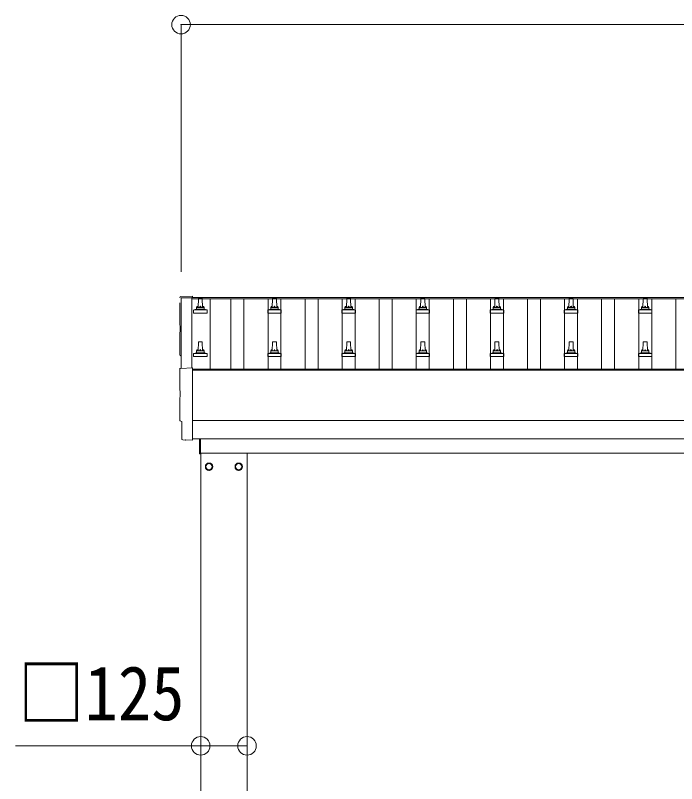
# Model space of a CAD drawing. Units: millimetres at full size, sheet at 1:50; details may follow other scales. Extents: x -14053 to 14053, y -9700 to 9700.
# Drawn here: x -6713 to -4929, y -3954 to -1881 of the extents above; entities that cross this region are included whole.
import ezdxf
from ezdxf.enums import TextEntityAlignment as Align

# ---------------------------------------------------------------- set-up
doc = ezdxf.new("R2010")
doc.units = ezdxf.units.MM
doc.header["$LTSCALE"] = 50
doc.header["$PDMODE"] = 32
doc.header["$PDSIZE"] = 50
for name, color, linetype, lineweight in [('0-1_Defpoints', 4, 'Continuous', 9), ('0-3_SHAPE', 5, 'Continuous', 5), ('0-6_PARTS1', 6, 'Continuous', 9)]:
    doc.layers.add(name, color=color, linetype=linetype, lineweight=lineweight)
doc.styles.add('ＭＳ ゴシック', font='')
doc.styles.get('ＭＳ ゴシック').set_extended_font_data('MS Gothic')

msp = doc.modelspace()

# ---------------------------------------------------------------- linework, layer by layer
at = {"layer": '0-1_Defpoints'}
for p, q in [((-6266.3, -2640.07), (-6234.73, -2638.42)), ((-6265.73, -2833.47), (-6265.73, -2643.44)), ((-6236.73, -2642.47), (-6236.73, -2646.06)), ((-6236.73, -2642.47), (-3190.73, -2642.47)), ((-6236.73, -2646.06), (-3190.73, -2646.06)), ((-6234.73, -2638.42), (-6234.73, -2642.47)), ((-6234.73, -2836.08), (-3192.73, -2836.08)), ((-6234.73, -2837.97), (-3192.73, -2837.97)), ((-3192.73, -2974.22), (-6234.73, -2974.22)), ((-6234.73, -3024.05), (-3192.73, -3024.05)), ((-6215.73, -3064.45), (-6215.73, -3024.15)), ((-6213.73, -3024.15), (-6213.73, -3064.45)), ((-6254.36, -3027.07), (-6261.28, -3026.71)), ((-6234.73, -3026.07), (-6234.73, -3027.07)), ((-6213.73, -3064.45), (-6215.73, -3064.45)), ((-6213.73, -3061.95), (-3317.73, -3061.95)), ((-6212.73, -5916.95), (-6212.73, -3061.95)), ((-6087.73, -3061.95), (-6087.73, -5916.95)), ((-6181.63, -3098.7), (-6181.73, -3098.7)), ((-6181.63, -3099.2), (-6181.73, -3099.2)), ((-6118.82, -3098.7), (-6118.72, -3098.7)), ((-6118.82, -3099.2), (-6118.72, -3099.2))]:
    msp.add_line(p, q, dxfattribs=at)
for points in [[(-6265.73, -2643.44), (-6236.73, -2643.44), (-6236.73, -2831.96)], [(-6266.3, -2833.5), (-6234.73, -2831.85), (-6234.73, -3026.07)], [(-6264.12, -3023.72), (-6264.12, -2976.69), (-6264.72, -2976.69)], [(-6253.62, -3026.8), (-6252.95, -3026.17), (-6234.73, -3027.08)]]:
    msp.add_lwpolyline(points, dxfattribs=at)
for points in [[(-6190.23, -3089.13), (-6198.73, -3094.04), (-6198.73, -3103.86), (-6190.23, -3108.76), (-6181.73, -3103.86), (-6181.73, -3094.04)], [(-6110.23, -3089.13), (-6101.73, -3094.04), (-6101.73, -3103.86), (-6110.23, -3108.76), (-6118.73, -3103.86), (-6118.73, -3094.04)]]:
    msp.add_lwpolyline(points, close=True, dxfattribs=at)
for centre, radius in [((-6190.23, -3098.95), 10), ((-6190.23, -3098.95), 8.5), ((-6110.23, -3098.95), 10), ((-6110.23, -3098.95), 8.5)]:
    msp.add_circle(centre, radius, dxfattribs=at)
for centre, start, end in [((-6190.23, -3098.95), 171.25399, 188.74601), ((-6190.23, -3098.95), 111.25399, 128.74601), ((-6190.23, -3098.95), 231.25399, 248.74601), ((-6190.23, -3098.95), 51.25399, 68.74601), ((-6190.23, -3098.95), 291.25399, 308.74601), ((-6190.23, -3098.95), 1.66581, 8.74601), ((-6190.23, -3098.95), 351.25399, 358.33419), ((-6110.23, -3098.95), 171.25399, 178.33419), ((-6110.23, -3098.95), 181.66581, 188.74601), ((-6110.23, -3098.95), 111.25399, 128.74601), ((-6110.23, -3098.95), 231.25399, 248.74601), ((-6110.23, -3098.95), 51.25399, 68.74601), ((-6110.23, -3098.95), 291.25399, 308.74601), ((-6110.23, -3098.95), 351.25399, 8.74601)]:
    msp.add_arc(centre, 8.6, start, end, dxfattribs=at)
for centre, major_axis, ratio, start_param, end_param in [((-6266.14, -2643.07), (-3, 0), 0.99863, 4.7647489, 6.2979817), ((-11032, -2727.49), (4763.38, 0), 0.99863, 6.2686928, 6.2979817), ((-6264.72, -2796.49), (-4.41, 0), 0.99863, 6.2686928, 7.6252171), ((-6266.14, -2836.5), (-3, 0), 0.99863, 4.7647489, 6.2979817), ((-11032, -2903.29), (4763.38, 0), 0.99863, 6.2686928, 6.2979817), ((-6264.72, -2972.29), (-4.41, 0), 0.99863, 6.2686928, 7.8539816), ((-6261.11, -3023.71), (-2.18, -2.07), 0.9974, 5.5252311, 7.0411395), ((-6254.3, -3026.07), (-0.727, -0.69), 0.9974, 0.7579542, 1.5707963)]:
    msp.add_ellipse(centre, major_axis=major_axis, ratio=ratio, start_param=start_param, end_param=end_param, dxfattribs=at)
at = {"layer": '0-3_SHAPE'}
for p, q in [((-6219.73, -2668.99), (-6219, -2645.46)), ((-6218, -2644.49), (-6209.45, -2644.49)), ((-6208.45, -2645.46), (-6207.73, -2668.99)), ((-6019.73, -2668.99), (-6019, -2645.46)), ((-6018, -2644.49), (-6009.45, -2644.49)), ((-6008.45, -2645.46), (-6007.73, -2668.99)), ((-5819.73, -2668.99), (-5819, -2645.46)), ((-5818, -2644.49), (-5809.45, -2644.49)), ((-5808.45, -2645.46), (-5807.73, -2668.99)), ((-5619.73, -2668.99), (-5619, -2645.46)), ((-5618, -2644.49), (-5609.45, -2644.49)), ((-5608.45, -2645.46), (-5607.73, -2668.99)), ((-5419.73, -2668.99), (-5419, -2645.46)), ((-5418, -2644.49), (-5409.45, -2644.49)), ((-5408.45, -2645.46), (-5407.73, -2668.99)), ((-5219.73, -2668.99), (-5219, -2645.46)), ((-5218, -2644.49), (-5209.45, -2644.49)), ((-5208.45, -2645.46), (-5207.73, -2668.99)), ((-5019.73, -2668.99), (-5019, -2645.46)), ((-5018, -2644.49), (-5009.45, -2644.49)), ((-5008.45, -2645.46), (-5007.73, -2668.99)), ((-6223.73, -2673.2), (-6223.73, -2668.99)), ((-6222.73, -2668.99), (-6204.73, -2668.99)), ((-6203.73, -2673.2), (-6203.73, -2668.99)), ((-6023.73, -2673.2), (-6023.73, -2668.99)), ((-6022.73, -2668.99), (-6004.73, -2668.99)), ((-6003.73, -2673.2), (-6003.73, -2668.99)), ((-5823.73, -2673.2), (-5823.73, -2668.99)), ((-5822.73, -2668.99), (-5804.73, -2668.99)), ((-5803.73, -2673.2), (-5803.73, -2668.99)), ((-5623.73, -2673.2), (-5623.73, -2668.99)), ((-5622.73, -2668.99), (-5604.73, -2668.99)), ((-5603.73, -2673.2), (-5603.73, -2668.99)), ((-5423.73, -2673.2), (-5423.73, -2668.99)), ((-5422.73, -2668.99), (-5404.73, -2668.99)), ((-5403.73, -2673.2), (-5403.73, -2668.99)), ((-5223.73, -2673.2), (-5223.73, -2668.99)), ((-5222.73, -2668.99), (-5204.73, -2668.99)), ((-5203.73, -2673.2), (-5203.73, -2668.99)), ((-5023.73, -2673.2), (-5023.73, -2668.99)), ((-5022.73, -2668.99), (-5004.73, -2668.99)), ((-5003.73, -2673.2), (-5003.73, -2668.99)), ((-6231.98, -2684.49), (-6231.98, -2676.77)), ((-6195.48, -2684.49), (-6231.98, -2684.49)), ((-6231.6, -2675.99), (-6195.86, -2675.99)), ((-6231.21, -2675.8), (-6224.49, -2674.17)), ((-6224.11, -2673.99), (-6203.35, -2673.99)), ((-6196.24, -2675.8), (-6202.96, -2674.17)), ((-6195.48, -2684.49), (-6195.48, -2676.77)), ((-6031.98, -2684.49), (-6031.98, -2676.77)), ((-5995.48, -2684.49), (-6031.98, -2684.49)), ((-6031.6, -2675.99), (-5995.86, -2675.99)), ((-6031.21, -2675.8), (-6024.49, -2674.17)), ((-6024.11, -2673.99), (-6003.35, -2673.99)), ((-5996.24, -2675.8), (-6002.96, -2674.17)), ((-5995.48, -2684.49), (-5995.48, -2676.77)), ((-5831.98, -2684.49), (-5831.98, -2676.77)), ((-5795.48, -2684.49), (-5831.98, -2684.49)), ((-5831.6, -2675.99), (-5795.86, -2675.99)), ((-5831.21, -2675.8), (-5824.49, -2674.17)), ((-5824.11, -2673.99), (-5803.35, -2673.99)), ((-5796.24, -2675.8), (-5802.96, -2674.17)), ((-5795.48, -2684.49), (-5795.48, -2676.77)), ((-5631.98, -2684.49), (-5631.98, -2676.77)), ((-5595.48, -2684.49), (-5631.98, -2684.49)), ((-5631.6, -2675.99), (-5595.86, -2675.99)), ((-5631.21, -2675.8), (-5624.49, -2674.17)), ((-5624.11, -2673.99), (-5603.35, -2673.99)), ((-5596.24, -2675.8), (-5602.96, -2674.17)), ((-5595.48, -2684.49), (-5595.48, -2676.77)), ((-5431.98, -2684.49), (-5431.98, -2676.77)), ((-5395.48, -2684.49), (-5431.98, -2684.49)), ((-5431.6, -2675.99), (-5395.86, -2675.99)), ((-5431.21, -2675.8), (-5424.49, -2674.17)), ((-5424.11, -2673.99), (-5403.35, -2673.99)), ((-5396.24, -2675.8), (-5402.96, -2674.17)), ((-5395.48, -2684.49), (-5395.48, -2676.77)), ((-5231.98, -2684.49), (-5231.98, -2676.77)), ((-5195.48, -2684.49), (-5231.98, -2684.49)), ((-5231.6, -2675.99), (-5195.86, -2675.99)), ((-5231.21, -2675.8), (-5224.49, -2674.17)), ((-5224.11, -2673.99), (-5203.35, -2673.99)), ((-5196.24, -2675.8), (-5202.96, -2674.17)), ((-5195.48, -2684.49), (-5195.48, -2676.77)), ((-5031.98, -2684.49), (-5031.98, -2676.77)), ((-4995.48, -2684.49), (-5031.98, -2684.49)), ((-5031.6, -2675.99), (-4995.86, -2675.99)), ((-5031.21, -2675.8), (-5024.49, -2674.17)), ((-5024.11, -2673.99), (-5003.35, -2673.99)), ((-4996.24, -2675.8), (-5002.96, -2674.17)), ((-4995.48, -2684.49), (-4995.48, -2676.77)), ((-6219.73, -2786.32), (-6219, -2762.8)), ((-6218, -2761.82), (-6209.45, -2761.82)), ((-6208.45, -2762.8), (-6207.73, -2786.32)), ((-6019.73, -2786.32), (-6019, -2762.8)), ((-6018, -2761.82), (-6009.45, -2761.82)), ((-6008.45, -2762.8), (-6007.73, -2786.32)), ((-5819.73, -2786.32), (-5819, -2762.8)), ((-5818, -2761.82), (-5809.45, -2761.82)), ((-5808.45, -2762.8), (-5807.73, -2786.32)), ((-5619.73, -2786.32), (-5619, -2762.8)), ((-5618, -2761.82), (-5609.45, -2761.82)), ((-5608.45, -2762.8), (-5607.73, -2786.32)), ((-5419.73, -2786.32), (-5419, -2762.8)), ((-5418, -2761.82), (-5409.45, -2761.82)), ((-5408.45, -2762.8), (-5407.73, -2786.32)), ((-5219.73, -2786.32), (-5219, -2762.8)), ((-5218, -2761.82), (-5209.45, -2761.82)), ((-5208.45, -2762.8), (-5207.73, -2786.32)), ((-5019.73, -2786.32), (-5019, -2762.8)), ((-5018, -2761.82), (-5009.45, -2761.82)), ((-5008.45, -2762.8), (-5007.73, -2786.32)), ((-6231.98, -2801.82), (-6231.98, -2794.11)), ((-6231.6, -2793.32), (-6195.86, -2793.32)), ((-6231.21, -2793.14), (-6224.49, -2791.51)), ((-6224.11, -2791.32), (-6203.35, -2791.32)), ((-6223.73, -2790.54), (-6223.73, -2786.32)), ((-6222.73, -2786.32), (-6204.73, -2786.32)), ((-6203.73, -2790.54), (-6203.73, -2786.32)), ((-6196.24, -2793.14), (-6202.96, -2791.51)), ((-6195.48, -2801.82), (-6195.48, -2794.11)), ((-6031.98, -2801.82), (-6031.98, -2794.11)), ((-6031.6, -2793.32), (-5995.86, -2793.32)), ((-6031.21, -2793.14), (-6024.49, -2791.51)), ((-6024.11, -2791.32), (-6003.35, -2791.32)), ((-6023.73, -2790.54), (-6023.73, -2786.32)), ((-6022.73, -2786.32), (-6004.73, -2786.32)), ((-6003.73, -2790.54), (-6003.73, -2786.32)), ((-5996.24, -2793.14), (-6002.96, -2791.51)), ((-5995.48, -2801.82), (-5995.48, -2794.11)), ((-5831.98, -2801.82), (-5831.98, -2794.11)), ((-5831.6, -2793.32), (-5795.86, -2793.32)), ((-5831.21, -2793.14), (-5824.49, -2791.51)), ((-5824.11, -2791.32), (-5803.35, -2791.32)), ((-5823.73, -2790.54), (-5823.73, -2786.32)), ((-5822.73, -2786.32), (-5804.73, -2786.32)), ((-5803.73, -2790.54), (-5803.73, -2786.32)), ((-5796.24, -2793.14), (-5802.96, -2791.51)), ((-5795.48, -2801.82), (-5795.48, -2794.11)), ((-5631.98, -2801.82), (-5631.98, -2794.11)), ((-5631.6, -2793.32), (-5595.86, -2793.32)), ((-5631.21, -2793.14), (-5624.49, -2791.51)), ((-5624.11, -2791.32), (-5603.35, -2791.32)), ((-5623.73, -2790.54), (-5623.73, -2786.32)), ((-5622.73, -2786.32), (-5604.73, -2786.32)), ((-5603.73, -2790.54), (-5603.73, -2786.32)), ((-5596.24, -2793.14), (-5602.96, -2791.51)), ((-5595.48, -2801.82), (-5595.48, -2794.11)), ((-5431.98, -2801.82), (-5431.98, -2794.11)), ((-5431.6, -2793.32), (-5395.86, -2793.32)), ((-5431.21, -2793.14), (-5424.49, -2791.51)), ((-5424.11, -2791.32), (-5403.35, -2791.32)), ((-5423.73, -2790.54), (-5423.73, -2786.32)), ((-5422.73, -2786.32), (-5404.73, -2786.32)), ((-5403.73, -2790.54), (-5403.73, -2786.32)), ((-5396.24, -2793.14), (-5402.96, -2791.51)), ((-5395.48, -2801.82), (-5395.48, -2794.11)), ((-5231.98, -2801.82), (-5231.98, -2794.11)), ((-5231.6, -2793.32), (-5195.86, -2793.32)), ((-5231.21, -2793.14), (-5224.49, -2791.51)), ((-5224.11, -2791.32), (-5203.35, -2791.32)), ((-5223.73, -2790.54), (-5223.73, -2786.32)), ((-5222.73, -2786.32), (-5204.73, -2786.32)), ((-5203.73, -2790.54), (-5203.73, -2786.32)), ((-5196.24, -2793.14), (-5202.96, -2791.51)), ((-5195.48, -2801.82), (-5195.48, -2794.11)), ((-5031.98, -2801.82), (-5031.98, -2794.11)), ((-5031.6, -2793.32), (-4995.86, -2793.32)), ((-5031.21, -2793.14), (-5024.49, -2791.51)), ((-5024.11, -2791.32), (-5003.35, -2791.32)), ((-5023.73, -2790.54), (-5023.73, -2786.32)), ((-5022.73, -2786.32), (-5004.73, -2786.32)), ((-5003.73, -2790.54), (-5003.73, -2786.32)), ((-4996.24, -2793.14), (-5002.96, -2791.51)), ((-4995.48, -2801.82), (-4995.48, -2794.11)), ((-6195.48, -2801.82), (-6231.98, -2801.82)), ((-5995.48, -2801.82), (-6031.98, -2801.82)), ((-5795.48, -2801.82), (-5831.98, -2801.82)), ((-5595.48, -2801.82), (-5631.98, -2801.82)), ((-5395.48, -2801.82), (-5431.98, -2801.82)), ((-5195.48, -2801.82), (-5231.98, -2801.82)), ((-4995.48, -2801.82), (-5031.98, -2801.82))]:
    msp.add_line(p, q, dxfattribs=at)
at = {"layer": '0-3_SHAPE', "color": 4, "lineweight": 9}
for p, q in [((-6187.23, -2646.06), (-6187.23, -2836.08)), ((-6131.23, -2836.08), (-6131.23, -2646.06)), ((-6096.23, -2836.08), (-6096.23, -2646.06)), ((-6031.23, -2836.08), (-6031.23, -2646.06)), ((-5996.23, -2836.08), (-5996.23, -2646.06)), ((-5931.23, -2836.08), (-5931.23, -2646.06)), ((-5896.23, -2836.08), (-5896.23, -2646.06)), ((-5831.23, -2836.08), (-5831.23, -2646.06)), ((-5796.23, -2836.08), (-5796.23, -2646.06)), ((-5731.23, -2836.08), (-5731.23, -2646.06)), ((-5696.23, -2836.08), (-5696.23, -2646.06)), ((-5631.23, -2836.08), (-5631.23, -2646.06)), ((-5596.23, -2836.08), (-5596.23, -2646.06)), ((-5531.23, -2836.08), (-5531.23, -2646.06)), ((-5496.23, -2836.08), (-5496.23, -2646.06)), ((-5431.23, -2836.08), (-5431.23, -2646.06)), ((-5396.23, -2836.08), (-5396.23, -2646.06)), ((-5331.23, -2836.08), (-5331.23, -2646.06)), ((-5296.23, -2836.08), (-5296.23, -2646.06)), ((-5231.23, -2836.08), (-5231.23, -2646.06)), ((-5196.23, -2836.08), (-5196.23, -2646.06)), ((-5131.23, -2836.08), (-5131.23, -2646.06)), ((-5096.23, -2836.08), (-5096.23, -2646.06)), ((-5031.23, -2836.08), (-5031.23, -2646.06)), ((-4996.23, -2836.08), (-4996.23, -2646.06)), ((-4931.23, -2836.08), (-4931.23, -2646.06))]:
    msp.add_line(p, q, dxfattribs=at)
at = {"layer": '0-3_SHAPE'}
for centre, radius, start, end in [((-6218, -2645.49), 1, 90, 178.60509), ((-6209.45, -2645.49), 1, 1.39491, 90), ((-6018, -2645.49), 1, 90, 178.60509), ((-6009.45, -2645.49), 1, 1.39491, 90), ((-5818, -2645.49), 1, 90, 178.60509), ((-5809.45, -2645.49), 1, 1.39491, 90), ((-5618, -2645.49), 1, 90, 178.60509), ((-5609.45, -2645.49), 1, 1.39491, 90), ((-5418, -2645.49), 1, 90, 178.60509), ((-5409.45, -2645.49), 1, 1.39491, 90), ((-5218, -2645.49), 1, 90, 178.60509), ((-5209.45, -2645.49), 1, 1.39491, 90), ((-5018, -2645.49), 1, 90, 178.60509), ((-5009.45, -2645.49), 1, 1.39491, 90), ((-6224.73, -2673.2), 1, 283.62699, 0), ((-6219.64, -2669.62), 4.13, 90, 171.17633), ((-6222.73, -2669.99), 1, 90, 180), ((-6210.39, -2668.99), 4.83, 133.60282, 180), ((-6217.06, -2668.99), 4.83, 0, 46.39718), ((-6207.81, -2669.62), 4.13, 8.82367, 90), ((-6204.73, -2669.99), 1, 0, 90), ((-6202.73, -2673.2), 1, 180, 256.37301), ((-6024.73, -2673.2), 1, 283.62699, 0), ((-6019.64, -2669.62), 4.13, 90, 171.17633), ((-6022.73, -2669.99), 1, 90, 180), ((-6010.39, -2668.99), 4.83, 133.60282, 180), ((-6017.06, -2668.99), 4.83, 0, 46.39718), ((-6007.81, -2669.62), 4.13, 8.82367, 90), ((-6004.73, -2669.99), 1, 0, 90), ((-6002.73, -2673.2), 1, 180, 256.37301), ((-5824.73, -2673.2), 1, 283.62699, 0), ((-5819.64, -2669.62), 4.13, 90, 171.17633), ((-5822.73, -2669.99), 1, 90, 180), ((-5810.39, -2668.99), 4.83, 133.60282, 180), ((-5817.06, -2668.99), 4.83, 0, 46.39718), ((-5807.81, -2669.62), 4.13, 8.82367, 90), ((-5804.73, -2669.99), 1, 0, 90), ((-5802.73, -2673.2), 1, 180, 256.37301), ((-5624.73, -2673.2), 1, 283.62699, 0), ((-5619.64, -2669.62), 4.13, 90, 171.17633), ((-5622.73, -2669.99), 1, 90, 180), ((-5610.39, -2668.99), 4.83, 133.60282, 180), ((-5617.06, -2668.99), 4.83, 0, 46.39718), ((-5607.81, -2669.62), 4.13, 8.82367, 90), ((-5604.73, -2669.99), 1, 0, 90), ((-5602.73, -2673.2), 1, 180, 256.37301), ((-5424.73, -2673.2), 1, 283.62699, 0), ((-5419.64, -2669.62), 4.13, 90, 171.17633), ((-5422.73, -2669.99), 1, 90, 180), ((-5410.39, -2668.99), 4.83, 133.60282, 180), ((-5417.06, -2668.99), 4.83, 0, 46.39718), ((-5407.81, -2669.62), 4.13, 8.82367, 90), ((-5404.73, -2669.99), 1, 0, 90), ((-5402.73, -2673.2), 1, 180, 256.37301), ((-5224.73, -2673.2), 1, 283.62699, 0), ((-5219.64, -2669.62), 4.13, 90, 171.17633), ((-5222.73, -2669.99), 1, 90, 180), ((-5210.39, -2668.99), 4.83, 133.60282, 180), ((-5217.06, -2668.99), 4.83, 0, 46.39718), ((-5207.81, -2669.62), 4.13, 8.82367, 90), ((-5204.73, -2669.99), 1, 0, 90), ((-5202.73, -2673.2), 1, 180, 256.37301), ((-5024.73, -2673.2), 1, 283.62699, 0), ((-5019.64, -2669.62), 4.13, 90, 171.17633), ((-5022.73, -2669.99), 1, 90, 180), ((-5010.39, -2668.99), 4.83, 133.60282, 180), ((-5017.06, -2668.99), 4.83, 0, 46.39718), ((-5007.81, -2669.62), 4.13, 8.82367, 90), ((-5004.73, -2669.99), 1, 0, 90), ((-5002.73, -2673.2), 1, 180, 256.37301), ((-6230.98, -2676.77), 1, 103.62699, 180), ((-6196.48, -2676.77), 1, 0, 76.37301), ((-6030.98, -2676.77), 1, 103.62699, 180), ((-5996.48, -2676.77), 1, 0, 76.37301), ((-5830.98, -2676.77), 1, 103.62699, 180), ((-5796.48, -2676.77), 1, 0, 76.37301), ((-5630.98, -2676.77), 1, 103.62699, 180), ((-5596.48, -2676.77), 1, 0, 76.37301), ((-5430.98, -2676.77), 1, 103.62699, 180), ((-5396.48, -2676.77), 1, 0, 76.37301), ((-5230.98, -2676.77), 1, 103.62699, 180), ((-5196.48, -2676.77), 1, 0, 76.37301), ((-5030.98, -2676.77), 1, 103.62699, 180), ((-4996.48, -2676.77), 1, 0, 76.37301), ((-6218, -2762.82), 1, 90, 178.60509), ((-6209.45, -2762.82), 1, 1.39491, 90), ((-6018, -2762.82), 1, 90, 178.60509), ((-6009.45, -2762.82), 1, 1.39491, 90), ((-5818, -2762.82), 1, 90, 178.60509), ((-5809.45, -2762.82), 1, 1.39491, 90), ((-5618, -2762.82), 1, 90, 178.60509), ((-5609.45, -2762.82), 1, 1.39491, 90), ((-5418, -2762.82), 1, 90, 178.60509), ((-5409.45, -2762.82), 1, 1.39491, 90), ((-5218, -2762.82), 1, 90, 178.60509), ((-5209.45, -2762.82), 1, 1.39491, 90), ((-5018, -2762.82), 1, 90, 178.60509), ((-5009.45, -2762.82), 1, 1.39491, 90), ((-6230.98, -2794.11), 1, 103.62699, 180), ((-6224.73, -2790.54), 1, 283.62699, 0), ((-6219.64, -2786.96), 4.13, 90, 171.17633), ((-6222.73, -2787.32), 1, 90, 180), ((-6210.39, -2786.32), 4.83, 133.60282, 180), ((-6217.06, -2786.32), 4.83, 0, 46.39718), ((-6207.81, -2786.96), 4.13, 8.82367, 90), ((-6204.73, -2787.32), 1, 0, 90), ((-6202.73, -2790.54), 1, 180, 256.37301), ((-6196.48, -2794.11), 1, 0, 76.37301), ((-6030.98, -2794.11), 1, 103.62699, 180), ((-6024.73, -2790.54), 1, 283.62699, 0), ((-6019.64, -2786.96), 4.13, 90, 171.17633), ((-6022.73, -2787.32), 1, 90, 180), ((-6010.39, -2786.32), 4.83, 133.60282, 180), ((-6017.06, -2786.32), 4.83, 0, 46.39718), ((-6007.81, -2786.96), 4.13, 8.82367, 90), ((-6004.73, -2787.32), 1, 0, 90), ((-6002.73, -2790.54), 1, 180, 256.37301), ((-5996.48, -2794.11), 1, 0, 76.37301), ((-5830.98, -2794.11), 1, 103.62699, 180), ((-5824.73, -2790.54), 1, 283.62699, 0), ((-5819.64, -2786.96), 4.13, 90, 171.17633), ((-5822.73, -2787.32), 1, 90, 180), ((-5810.39, -2786.32), 4.83, 133.60282, 180), ((-5817.06, -2786.32), 4.83, 0, 46.39718), ((-5807.81, -2786.96), 4.13, 8.82367, 90), ((-5804.73, -2787.32), 1, 0, 90), ((-5802.73, -2790.54), 1, 180, 256.37301), ((-5796.48, -2794.11), 1, 0, 76.37301), ((-5630.98, -2794.11), 1, 103.62699, 180), ((-5624.73, -2790.54), 1, 283.62699, 0), ((-5619.64, -2786.96), 4.13, 90, 171.17633), ((-5622.73, -2787.32), 1, 90, 180), ((-5610.39, -2786.32), 4.83, 133.60282, 180), ((-5617.06, -2786.32), 4.83, 0, 46.39718), ((-5607.81, -2786.96), 4.13, 8.82367, 90), ((-5604.73, -2787.32), 1, 0, 90), ((-5602.73, -2790.54), 1, 180, 256.37301), ((-5596.48, -2794.11), 1, 0, 76.37301), ((-5430.98, -2794.11), 1, 103.62699, 180), ((-5424.73, -2790.54), 1, 283.62699, 0), ((-5419.64, -2786.96), 4.13, 90, 171.17633), ((-5422.73, -2787.32), 1, 90, 180), ((-5410.39, -2786.32), 4.83, 133.60282, 180), ((-5417.06, -2786.32), 4.83, 0, 46.39718), ((-5407.81, -2786.96), 4.13, 8.82367, 90), ((-5404.73, -2787.32), 1, 0, 90), ((-5402.73, -2790.54), 1, 180, 256.37301), ((-5396.48, -2794.11), 1, 0, 76.37301), ((-5230.98, -2794.11), 1, 103.62699, 180), ((-5224.73, -2790.54), 1, 283.62699, 0), ((-5219.64, -2786.96), 4.13, 90, 171.17633), ((-5222.73, -2787.32), 1, 90, 180), ((-5210.39, -2786.32), 4.83, 133.60282, 180), ((-5217.06, -2786.32), 4.83, 0, 46.39718), ((-5207.81, -2786.96), 4.13, 8.82367, 90), ((-5204.73, -2787.32), 1, 0, 90), ((-5202.73, -2790.54), 1, 180, 256.37301), ((-5196.48, -2794.11), 1, 0, 76.37301), ((-5030.98, -2794.11), 1, 103.62699, 180), ((-5024.73, -2790.54), 1, 283.62699, 0), ((-5019.64, -2786.96), 4.13, 90, 171.17633), ((-5022.73, -2787.32), 1, 90, 180), ((-5010.39, -2786.32), 4.83, 133.60282, 180), ((-5017.06, -2786.32), 4.83, 0, 46.39718), ((-5007.81, -2786.96), 4.13, 8.82367, 90), ((-5004.73, -2787.32), 1, 0, 90), ((-5002.73, -2790.54), 1, 180, 256.37301), ((-4996.48, -2794.11), 1, 0, 76.37301)]:
    msp.add_arc(centre, radius, start, end, dxfattribs=at)
at = {"layer": '0-6_PARTS1'}
for p, q in [((-6265.73, -1906.29), (-6265.73, -2573.24)), ((-6265.73, -1906.29), (-3161.73, -1906.29)), ((-6212.73, -3851.87), (-6712.73, -3851.87)), ((-6212.73, -3851.87), (-6087.73, -3851.87))]:
    msp.add_line(p, q, dxfattribs=at)
for p in [(-6265.73, -1906.29), (-6212.73, -3851.87), (-6087.73, -3851.87)]:
    msp.add_point(p, dxfattribs=at)

# ---------------------------------------------------------------- texts
at = {"layer": '0-6_PARTS1', "color": 7, "style": 'ＭＳ ゴシック', "width": 0.9}
msp.add_text('□125', height=146.6, dxfattribs=at).set_placement((-6705.95, -3826.87), align=Align.BOTTOM_LEFT)

doc.saveas('drawing.dxf')
